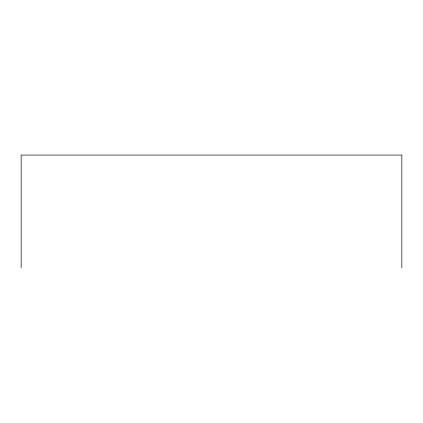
<?xml version="1.0" encoding="UTF-8"?>
<svg xmlns="http://www.w3.org/2000/svg" width="423" height="423" viewBox="0 0 423 423"><rect width="100%" height="100%" fill="white"/><g stroke="black" fill="none" stroke-linecap="round" stroke-linejoin="round"><path stroke-width="0.63" d="M401.85 267.928L401.85 155.072L21.15 155.072L21.15 267.928"/></g></svg>
